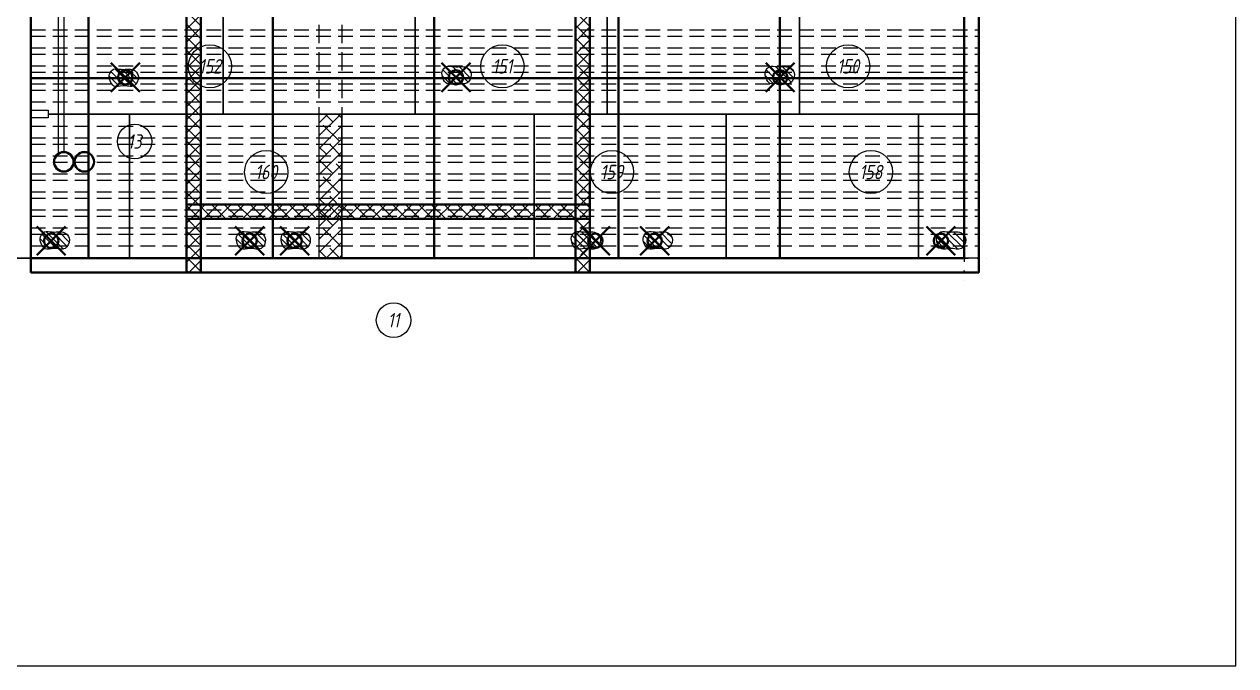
# Model space of a CAD drawing. Header units: millimetres. Extents: x -58926 to 122586, y -58688 to 8347.
# Drawn here: x 59686 to 63891, y -1320 to 907 of the extents above; entities that cross this region are included whole.
import ezdxf
from ezdxf.enums import TextEntityAlignment as Align

# ---------------------------------------------------------------- set-up
doc = ezdxf.new("R2010")
doc.units = ezdxf.units.MM
doc.header["$PDMODE"] = 35
doc.header["$PDSIZE"] = 50
doc.linetypes.add('DASH2DOT', pattern=[31.75, 12.7, -6.35, 0, -6.35, 0, -6.35])
doc.linetypes.add('DASHED', pattern=[19.05, 12.7, -6.35])
for name, color, linetype in [('01 Черновое', 7, 'Continuous'), ('02 Розетки', 7, 'Continuous'), ('02 ЭОМ и СС', 7, 'Continuous'), ('10 Перегородки', 7, 'Continuous'), ('101 Крепление', 7, 'Continuous'), ('102 Звукоизоляция', 7, 'Continuous'), ('103 ГВЛ слой 1', 7, 'Continuous'), ('104 ГВЛ слой 2', 7, 'Continuous')]:
    doc.layers.add(name, color=color, linetype=linetype)
doc.layers.add('100 noprint', color=1, linetype='Continuous', plot=False)
doc.styles.add('ГОСТ-ISOCPEUR', font='isocpeui.ttf', dxfattribs={"width": 0.8})

# ---------------------------------------------------------------- blocks, each defined once
blk = doc.blocks.new('плита')
at = {"lineweight": -2}
blk.add_lwpolyline([(0, 500), (667, 500), (667, 0), (0, 0)], close=True, dxfattribs=at)

msp = doc.modelspace()

# ---------------------------------------------------------------- hatches: boundary and pattern name
at = {"layer": '01 Черновое'}
h = msp.add_hatch(dxfattribs=at)
h.set_pattern_fill('ANSI38', color=256, scale=10, style=0)
h.set_pattern_definition([(45, (-2126.698, 11411.367), (-22.45064, 22.45064), []), (135, (-2126.698, 11411.367), (-67.351921, 22.45064), [79.375, -47.625])])
h.paths.add_polyline_path([(60788.894, 95.176), (60788.894, 595.176), (60708.894, 595.176), (60708.894, 95.176)])
at = {"layer": '101 Крепление'}
h = msp.add_hatch(dxfattribs=at)
h.set_pattern_fill('ANSI31', color=5, scale=5, angle=180, style=0)
h.set_pattern_definition([(135, (62831.963, -1810.152), (11.22532, 11.22532), [])])
edge = h.paths.add_edge_path()
edge.add_spline(control_points=[(60082.489, 723.21), (60082.489, 731.241), (60067.69, 757.046), (60030.174, 746.343), (59996.121, 756.215), (59978.272, 733.501), (59982.406, 710.824), (59997.261, 684.907), (60031.051, 698.754), (60068.778, 682.113), (60082.489, 711.994), (60082.489, 723.21)], knot_values=[0, 0, 0, 0, 24.09039364, 73.18784754, 99.9877853, 121.68889408, 145.29658819, 167.74643755, 198.18583422, 237.51289388, 271.16090154, 271.16090154, 271.16090154, 271.16090154], degree=3, periodic=1)
h = msp.add_hatch(dxfattribs=at)
h.set_pattern_fill('ANSI31', color=5, scale=5, angle=180, style=0)
h.set_pattern_definition([(135, (61398.488, -1801.134), (11.22532, 11.22532), [])])
edge = h.paths.add_edge_path()
edge.add_spline(control_points=[(61237.651, 732.228), (61237.651, 740.258), (61222.852, 766.063), (61185.336, 755.36), (61151.283, 765.233), (61133.433, 742.519), (61137.568, 719.841), (61152.422, 693.924), (61186.213, 707.771), (61223.94, 691.13), (61237.651, 721.012), (61237.651, 732.228)], knot_values=[0, 0, 0, 0, 24.09039364, 73.18784754, 99.9877853, 121.68889408, 145.29658819, 167.74643755, 198.18583422, 237.51289388, 271.16090154, 271.16090154, 271.16090154, 271.16090154], degree=3, periodic=1)
h = msp.add_hatch(dxfattribs=at)
h.set_pattern_fill('ANSI31', color=5, scale=5, angle=180, style=0)
h.set_pattern_definition([(135, (62520.235, -1801.134), (11.22532, 11.22532), [])])
edge = h.paths.add_edge_path()
edge.add_spline(control_points=[(62359.398, 732.228), (62359.398, 740.258), (62344.599, 766.063), (62307.083, 755.36), (62273.03, 765.233), (62255.18, 742.519), (62259.315, 719.841), (62274.169, 693.924), (62307.96, 707.771), (62345.687, 691.13), (62359.398, 721.012), (62359.398, 732.228)], knot_values=[0, 0, 0, 0, 24.09039364, 73.18784754, 99.9877853, 121.68889408, 145.29658819, 167.74643755, 198.18583422, 237.51289388, 271.16090154, 271.16090154, 271.16090154, 271.16090154], degree=3, periodic=1)
h = msp.add_hatch(dxfattribs=at)
h.set_pattern_fill('ANSI31', color=5, scale=5, angle=180, style=0)
h.set_pattern_definition([(135, (62592.593, -2375), (11.22532, 11.22532), [])])
edge = h.paths.add_edge_path()
edge.add_spline(control_points=[(59843.119, 158.362), (59843.119, 166.392), (59828.32, 192.197), (59790.805, 181.494), (59756.751, 191.367), (59738.902, 168.653), (59743.036, 145.976), (59757.891, 120.058), (59791.681, 133.905), (59829.408, 117.265), (59843.119, 147.146), (59843.119, 158.362)], knot_values=[0, 0, 0, 0, 24.09039364, 73.18784754, 99.9877853, 121.68889408, 145.29658819, 167.74643755, 198.18583422, 237.51289388, 271.16090154, 271.16090154, 271.16090154, 271.16090154], degree=3, periodic=1)
h = msp.add_hatch(dxfattribs=at)
h.set_pattern_fill('ANSI31', color=5, scale=5, angle=180, style=0)
h.set_pattern_definition([(135, (63273.152, -2375), (11.22532, 11.22532), [])])
edge = h.paths.add_edge_path()
edge.add_spline(control_points=[(60523.678, 158.362), (60523.678, 166.392), (60508.879, 192.197), (60471.363, 181.494), (60437.31, 191.367), (60419.461, 168.653), (60423.595, 145.976), (60438.45, 120.058), (60472.24, 133.905), (60509.967, 117.265), (60523.678, 147.146), (60523.678, 158.362)], knot_values=[0, 0, 0, 0, 24.09039364, 73.18784754, 99.9877853, 121.68889408, 145.29658819, 167.74643755, 198.18583422, 237.51289388, 271.16090154, 271.16090154, 271.16090154, 271.16090154], degree=3, periodic=1)
h = msp.add_hatch(dxfattribs=at)
h.set_pattern_fill('ANSI31', color=5, scale=5, angle=180, style=0)
h.set_pattern_definition([(135, (63428.48, -2375), (11.22532, 11.22532), [])])
edge = h.paths.add_edge_path()
edge.add_spline(control_points=[(60679.006, 158.362), (60679.006, 166.392), (60664.207, 192.197), (60626.691, 181.494), (60592.638, 191.367), (60574.789, 168.653), (60578.923, 145.976), (60593.778, 120.058), (60627.568, 133.905), (60665.295, 117.265), (60679.006, 147.146), (60679.006, 158.362)], knot_values=[0, 0, 0, 0, 24.09039364, 73.18784754, 99.9877853, 121.68889408, 145.29658819, 167.74643755, 198.18583422, 237.51289388, 271.16090154, 271.16090154, 271.16090154, 271.16090154], degree=3, periodic=1)
h = msp.add_hatch(dxfattribs=at)
h.set_pattern_fill('ANSI31', color=5, scale=5, angle=180, style=0)
h.set_pattern_definition([(135, (63036.258, -2375), (11.22532, 11.22532), [])])
edge = h.paths.add_edge_path()
edge.add_spline(control_points=[(61686.525, 158.362), (61686.525, 166.392), (61671.726, 192.197), (61634.21, 181.494), (61600.157, 191.367), (61582.308, 168.653), (61586.442, 145.976), (61601.297, 120.058), (61635.087, 133.905), (61672.814, 117.265), (61686.525, 147.146), (61686.525, 158.362)], knot_values=[0, 0, 0, 0, 24.09039364, 73.18784754, 99.9877853, 121.68889408, 145.29658819, 167.74643755, 198.18583422, 237.51289388, 271.16090154, 271.16090154, 271.16090154, 271.16090154], degree=3, periodic=1)
h = msp.add_hatch(dxfattribs=at)
h.set_pattern_fill('ANSI31', color=5, scale=5, angle=180, style=0)
h.set_pattern_definition([(135, (63286.076, -2375), (11.22532, 11.22532), [])])
edge = h.paths.add_edge_path()
edge.add_spline(control_points=[(61936.343, 158.362), (61936.343, 166.392), (61921.544, 192.197), (61884.028, 181.494), (61849.975, 191.367), (61832.126, 168.653), (61836.26, 145.976), (61851.115, 120.058), (61884.905, 133.905), (61922.632, 117.265), (61936.343, 147.146), (61936.343, 158.362)], knot_values=[0, 0, 0, 0, 24.09039364, 73.18784754, 99.9877853, 121.68889408, 145.29658819, 167.74643755, 198.18583422, 237.51289388, 271.16090154, 271.16090154, 271.16090154, 271.16090154], degree=3, periodic=1)
h = msp.add_hatch(dxfattribs=at)
h.set_pattern_fill('ANSI31', color=5, scale=5, angle=180, style=0)
h.set_pattern_definition([(135, (63115.226, -2375), (11.22532, 11.22532), [])])
edge = h.paths.add_edge_path()
edge.add_spline(control_points=[(62954.389, 158.362), (62954.389, 166.392), (62939.59, 192.197), (62902.074, 181.494), (62868.021, 191.367), (62850.171, 168.653), (62854.306, 145.976), (62869.16, 120.058), (62902.951, 133.905), (62940.678, 117.265), (62954.389, 147.146), (62954.389, 158.362)], knot_values=[0, 0, 0, 0, 24.09039364, 73.18784754, 99.9877853, 121.68889408, 145.29658819, 167.74643755, 198.18583422, 237.51289388, 271.16090154, 271.16090154, 271.16090154, 271.16090154], degree=3, periodic=1)
at = {"layer": '102 Звукоизоляция', "linetype": 'Continuous', "ltscale": 10}
h = msp.add_hatch(dxfattribs=at)
h.set_pattern_fill('ANSI37', color=74, scale=10, style=0)
h.paths.add_polyline_path([(60298.894, 2588.676), (60298.894, 2638.676), (60248.894, 2638.676), (60248.894, 2588.676)])
h.paths.add_polyline_path([(60298.894, 1288.676), (60298.894, 2588.676), (60248.894, 2588.676), (60248.894, 1288.676)])
h.paths.add_polyline_path([(61648.894, 2588.676), (61648.894, 2638.676), (61598.894, 2638.676), (61598.894, 2588.676)])
h.paths.add_polyline_path([(61648.894, 231.176), (61648.894, 2588.676), (61598.894, 2588.676), (61598.894, 231.176)])
h.paths.add_polyline_path([(60248.894, 1238.676), (60248.894, 1288.676), (59708.894, 1288.676), (59708.894, 1238.676)])
h.paths.add_polyline_path([(60298.894, 1238.676), (60298.894, 1288.676), (60248.894, 1288.676), (60248.894, 1238.676)])
h.paths.add_polyline_path([(60298.894, 281.176), (60298.894, 1238.676), (60248.894, 1238.676), (60248.894, 281.176)])
h.paths.add_polyline_path([(60298.894, 231.176), (60298.894, 281.176), (60248.894, 281.176), (60248.894, 231.176)])
h.paths.add_polyline_path([(60298.894, 95.176), (60298.894, 231.176), (60248.894, 231.176), (60248.894, 95.176)])
h.paths.add_polyline_path([(60298.894, 45.176), (60298.894, 95.176), (60248.894, 95.176), (60248.894, 45.176)])
h.paths.add_polyline_path([(61598.894, 231.176), (61598.894, 281.176), (60298.894, 281.176), (60298.894, 231.176)])
h.paths.add_polyline_path([(61648.894, 95.176), (61648.894, 231.176), (61598.894, 231.176), (61598.894, 95.176)])
h.paths.add_polyline_path([(61648.894, 45.176), (61648.894, 95.176), (61598.894, 95.176), (61598.894, 45.176)])

# ---------------------------------------------------------------- linework, layer by layer
at = {"layer": '01 Черновое'}
for p, q in [((59708.894, 2195.176), (59708.894, 95.176)), ((60708.894, 595.176), (60708.894, 95.176)), ((60708.894, 595.176), (60788.894, 595.176)), ((60788.894, 595.176), (60788.894, 95.176))]:
    msp.add_line(p, q, dxfattribs=at)
at = {"layer": '01 Черновое', "linetype": 'DASHED', "ltscale": 5}
for p, q in [((60708.894, 1095.176), (60708.894, 595.176)), ((60788.894, 1095.176), (60788.894, 595.176))]:
    msp.add_line(p, q, dxfattribs=at)
at = {"layer": '01 Черновое'}
for points in [[(58658.894, 95.176), (58658.894, 2895.176), (62998.894, 2895.176), (62998.894, 95.176)], [(58808.894, 2195.176), (58808.894, 95.176), (59708.894, 95.176), (59708.894, 2195.176)]]:
    msp.add_lwpolyline(points, close=True, dxfattribs=at)
for points in [[(59708.894, 595.176), (59708.894, 1095.176)], [(59768.894, 1095.176), (60375.894, 1095.176), (60375.894, 595.176), (59768.894, 595.176)], [(62998.894, 595.176), (62376.894, 595.176), (62376.894, 1095.176), (62998.894, 1095.176)], [(59768.894, 595.176), (60051.894, 595.176), (60051.894, 95.176), (59708.894, 95.176)], [(60708.894, 95.176), (60051.894, 95.176), (60051.894, 595.176), (60708.894, 595.176)], [(62998.894, 95.176), (62789.894, 95.176), (62789.894, 595.176), (62998.894, 595.176)]]:
    msp.add_lwpolyline(points, dxfattribs=at)
at = {"layer": '01 Черновое', "flags": 128}
msp.add_lwpolyline([(59708.894, 581.676), (59708.894, 608.676), (59768.894, 608.676), (59768.894, 581.676)], close=True, dxfattribs=at)
at = {"layer": '02 Розетки'}
for p, q in [((59804.894, 457.703), (59804.894, 2862.176)), ((59824.894, 463.143), (59824.894, 2862.176))]:
    msp.add_line(p, q, dxfattribs=at)
at = {"layer": '02 Розетки', "lineweight": 40}
for centre in [(59823.394, 429.176), (59894.394, 429.176)]:
    msp.add_circle(centre, 34, dxfattribs=at)
at = {"layer": '02 ЭОМ и СС'}
msp.add_line((59824.894, 463.143), (59824.894, 2862.176), dxfattribs=at)
at = {"layer": '02 ЭОМ и СС', "lineweight": 40}
for centre in [(59823.394, 429.176), (59894.394, 429.176)]:
    msp.add_circle(centre, 34, dxfattribs=at)
at = {"layer": '10 Перегородки', "linetype": 'Continuous', "ltscale": 10}
msp.add_line((62948.894, 2588.676), (62948.894, 95.176), dxfattribs=at)
at = {"layer": '100 noprint', "linetype": 'DASHED', "ltscale": 4}
for p, q in [((59708.894, 887.676), (62998.894, 887.676)), ((59708.894, 865.176), (62998.894, 865.176)), ((59708.894, 825.176), (62998.894, 825.176)), ((59708.894, 802.676), (62998.894, 802.676)), ((59708.894, 762.676), (62998.894, 762.676)), ((59708.894, 740.176), (62998.894, 740.176)), ((59708.894, 700.176), (62998.894, 700.176)), ((59708.894, 677.676), (62998.894, 677.676)), ((59708.894, 637.676), (62998.894, 637.676)), ((59708.894, 552.676), (62998.894, 552.676)), ((59708.894, 512.676), (62998.894, 512.676)), ((59708.894, 490.176), (62998.894, 490.176)), ((59708.894, 450.176), (62998.894, 450.176)), ((59708.894, 427.676), (62998.894, 427.676)), ((59708.894, 387.676), (62998.894, 387.676)), ((59708.894, 365.176), (62998.894, 365.176)), ((59708.894, 325.176), (62998.894, 325.176)), ((59708.894, 302.676), (62998.894, 302.676)), ((59708.894, 262.676), (62998.894, 262.676)), ((59708.894, 240.176), (62998.894, 240.176)), ((59708.894, 200.176), (62998.894, 200.176)), ((59708.894, 177.676), (62998.894, 177.676)), ((59708.894, 137.676), (62998.894, 137.676))]:
    msp.add_line(p, q, dxfattribs=at)
at = {"layer": '100 noprint'}
msp.add_lwpolyline([(57498.286, 4896.337), (57498.286, -1320.331), (63891.242, -1320.331), (63891.242, 4896.337)], close=True, dxfattribs=at)
at = {"layer": '101 Крепление', "color": 5, "start_tangent": (0, 1), "end_tangent": (0, 1)}
for points in [[(61237.651, 732.228), (61226.536, 753.601), (61177.805, 759.586), (61151.005, 759.586), (61137.112, 742.915), (61139.25, 719.404), (61152.512, 701.29), (61182.935, 702.305), (61222.262, 702.305), (61237.651, 732.228)], [(62359.398, 732.228), (62348.283, 753.601), (62299.552, 759.586), (62272.752, 759.586), (62258.859, 742.915), (62260.997, 719.404), (62274.259, 701.29), (62304.682, 702.305), (62344.009, 702.305), (62359.398, 732.228)], [(60082.489, 723.21), (60071.375, 744.584), (60022.643, 750.568), (59995.843, 750.568), (59981.951, 733.897), (59984.088, 710.386), (59997.351, 692.273), (60027.773, 693.288), (60067.1, 693.288), (60082.489, 723.21)], [(59843.119, 158.362), (59832.005, 179.736), (59783.274, 185.72), (59756.474, 185.72), (59742.581, 169.049), (59744.718, 145.538), (59757.981, 127.425), (59788.403, 128.439), (59827.73, 128.439), (59843.119, 158.362)], [(60523.678, 158.362), (60512.564, 179.736), (60463.832, 185.72), (60437.032, 185.72), (60423.14, 169.049), (60425.277, 145.538), (60438.54, 127.425), (60468.962, 128.439), (60508.289, 128.439), (60523.678, 158.362)], [(60679.006, 158.362), (60667.892, 179.736), (60619.16, 185.72), (60592.36, 185.72), (60578.468, 169.049), (60580.605, 145.538), (60593.867, 127.425), (60624.29, 128.439), (60663.617, 128.439), (60679.006, 158.362)], [(61686.525, 158.362), (61675.411, 179.736), (61626.679, 185.72), (61599.879, 185.72), (61585.987, 169.049), (61588.124, 145.538), (61601.386, 127.425), (61631.809, 128.439), (61671.136, 128.439), (61686.525, 158.362)], [(61936.343, 158.362), (61925.229, 179.736), (61876.497, 185.72), (61849.697, 185.72), (61835.805, 169.049), (61837.942, 145.538), (61851.204, 127.425), (61881.627, 128.439), (61920.954, 128.439), (61936.343, 158.362)], [(62954.389, 158.362), (62943.274, 179.736), (62894.543, 185.72), (62867.743, 185.72), (62853.85, 169.049), (62855.988, 145.538), (62869.25, 127.425), (62899.673, 128.439), (62939, 128.439), (62954.389, 158.362)]]:
    msp.add_spline(points, degree=3, dxfattribs=at)
at = {"layer": '102 Звукоизоляция', "color": 74, "linetype": 'DASH2DOT', "ltscale": 5}
for points in [[(62948.894, 2688.676), (62948.894, -4.824)], [(58608.894, 95.176), (63048.894, 95.176)]]:
    msp.add_lwpolyline(points, dxfattribs=at)
at = {"layer": '102 Звукоизоляция', "color": 74, "linetype": 'Continuous', "lineweight": 40, "ltscale": 10, "flags": 128}
for points in [[(60248.894, 2638.676), (60248.894, 231.176), (61648.894, 231.176), (61648.894, 2638.676)], [(61598.894, 2638.676), (61598.894, 45.176), (62998.894, 45.176), (62998.894, 2638.676)], [(60298.894, 45.176), (59708.894, 45.176), (59708.894, 1288.676), (60298.894, 1288.676)], [(61648.894, 281.176), (61648.894, 45.176), (60248.894, 45.176), (60248.894, 281.176)]]:
    msp.add_lwpolyline(points, close=True, dxfattribs=at)
at = {"layer": '102 Звукоизоляция', "color": 74}
for centre in [(60069.184, 500.103), (60968.07, -120.567)]:
    msp.add_circle(centre, 60, dxfattribs=at)
at = {"layer": '103 ГВЛ слой 1', "color": 6, "lineweight": 40}
for points in [[(60548.894, 1345.176), (60548.894, 95.176), (59708.894, 95.176), (59708.894, 1345.176)], [(60548.894, 1345.176), (61748.894, 1345.176), (61748.894, 95.176), (60548.894, 95.176)], [(61748.894, 1345.176), (62948.894, 1345.176), (62948.894, 95.176), (61748.894, 95.176)]]:
    msp.add_lwpolyline(points, close=True, dxfattribs=at)
at = {"layer": '103 ГВЛ слой 1', "color": 6}
for centre in [(60330.484, 760.79), (61345.686, 760.79), (62545.686, 760.79)]:
    msp.add_circle(centre, 75, dxfattribs=at)
at = {"layer": '103 ГВЛ слой 1', "color": 6, "lineweight": 40}
for p in [(60036.651, 722.463), (61184.459, 722.463), (62310.062, 722.463), (59779.627, 155.125), (60468.439, 155.125), (60624.46, 155.125), (61668.539, 155.125), (61874.23, 155.125), (62867.724, 155.125)]:
    msp.add_point(p, dxfattribs=at)
at = {"layer": '104 ГВЛ слой 2', "color": 3, "lineweight": 40}
for points in [[(59908.894, 1970.176), (59908.894, 720.176), (59708.894, 720.176), (59708.894, 1970.176)], [(59908.894, 1970.176), (61108.894, 1970.176), (61108.894, 720.176), (59908.894, 720.176)], [(61108.894, 1970.176), (62308.894, 1970.176), (62308.894, 720.176), (61108.894, 720.176)], [(62308.894, 1970.176), (62308.894, 720.176), (62948.894, 720.176), (62948.894, 1970.176)], [(59908.894, 720.176), (59908.894, 95.176), (59708.894, 95.176), (59708.894, 720.176)], [(59908.894, 720.176), (59908.894, 95.176), (61108.894, 95.176), (61108.894, 720.176)], [(61108.894, 720.176), (61108.894, 95.176), (62308.894, 95.176), (62308.894, 720.176)], [(62308.894, 720.176), (62308.894, 95.176), (62948.894, 95.176), (62948.894, 720.176)]]:
    msp.add_lwpolyline(points, close=True, dxfattribs=at)
at = {"layer": '104 ГВЛ слой 2', "color": 3}
for centre in [(60525.894, 393.837), (61725.894, 393.837), (62624.851, 393.837)]:
    msp.add_circle(centre, 75, dxfattribs=at)

# ---------------------------------------------------------------- block references
at = {"layer": '01 Черновое'}
for p in [(60375.894, 595.176), (61042.894, 595.176), (61709.894, 595.176), (60788.894, 95.176), (61455.894, 95.176), (62122.894, 95.176)]:
    msp.add_blockref('плита', p, dxfattribs=at)

# ---------------------------------------------------------------- texts
at = {"layer": '102 Звукоизоляция', "color": 74, "style": 'ГОСТ-ISOCPEUR', "width": 0.8}
for s, p in [('13', (60069.184, 500.103)), ('11', (60968.07, -120.567))]:
    msp.add_text(s, height=50, dxfattribs=at).set_placement(p, align=Align.MIDDLE)
at = {"layer": '103 ГВЛ слой 1', "color": 6, "style": 'ГОСТ-ISOCPEUR', "width": 0.8}
for s, p in [('152', (60330.484, 760.79)), ('151', (61345.686, 760.79)), ('150', (62545.686, 760.79))]:
    msp.add_text(s, height=50, dxfattribs=at).set_placement(p, align=Align.MIDDLE)
at = {"layer": '104 ГВЛ слой 2', "color": 3, "style": 'ГОСТ-ISOCPEUR', "width": 0.8}
for s, p in [('160', (60525.894, 393.837)), ('159', (61725.894, 393.837)), ('158', (62624.851, 393.837))]:
    msp.add_text(s, height=50, dxfattribs=at).set_placement(p, align=Align.MIDDLE)

doc.saveas('drawing.dxf')
